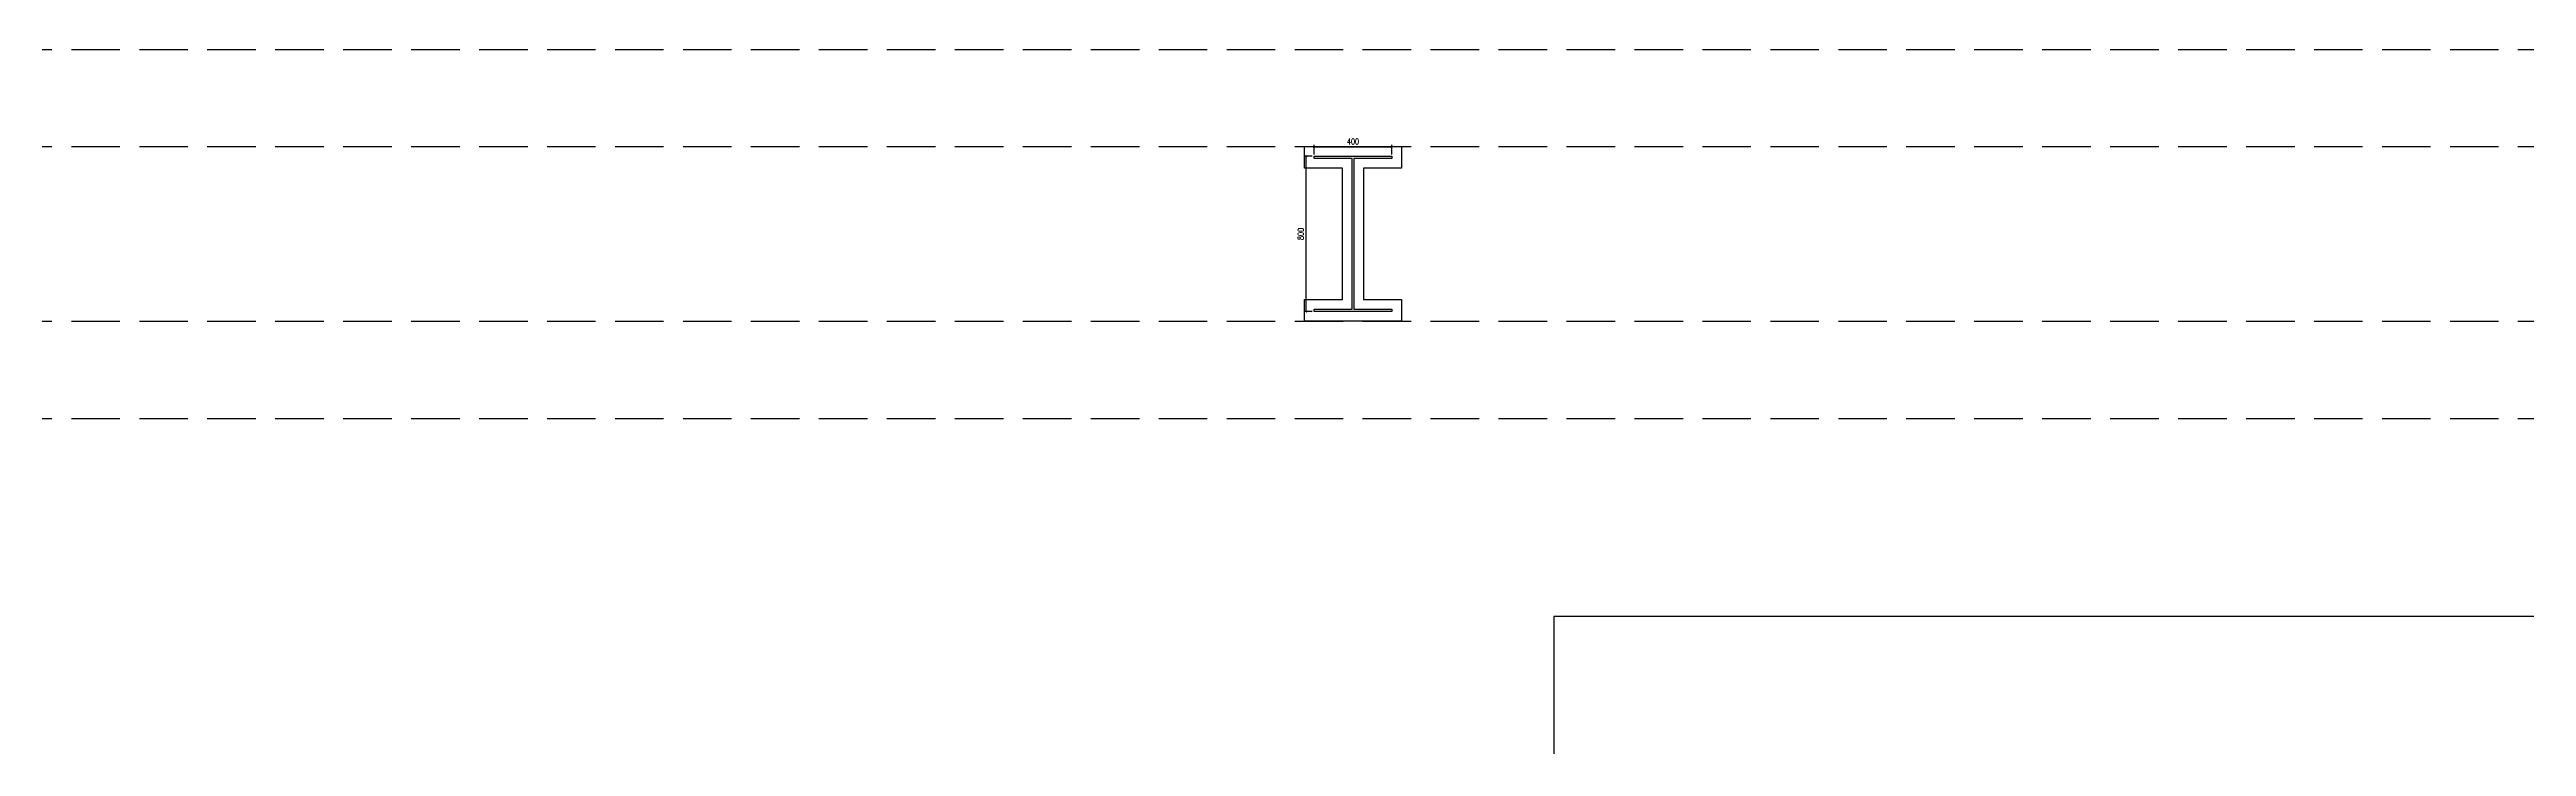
# Model space of a CAD drawing. Extents: x -474411 to 577939, y 0 to 1014176.
# Drawn here: x -153567 to -140810, y 564230 to 567820 of the extents above; entities that cross this region are included whole.
import ezdxf

# ---------------------------------------------------------------- set-up
doc = ezdxf.new("R2010")
doc.units = 0
doc.header["$LTSCALE"] = 1000
doc.header["$MEASUREMENT"] = 0
doc.linetypes.add('DASH', pattern=[0.35, 0.25, -0.1])
doc.layers.get('Defpoints').update_dxf_attribs({"color": 210})
for name, color, linetype in [('A-AXIS-DP', 126, 'Continuous'), ('A-HATCH-2', 251, 'Continuous'), ('A-SFCE', 30, 'Continuous'), ('A-WINDOW', 140, 'Continuous'), ('AS-COLN', 6, 'Continuous')]:
    doc.layers.add(name, color=color, linetype=linetype)
doc.styles.add('_TCH_DIM_T3', font='SIMPLEX', dxfattribs={"width": 0.7058823529411765, "bigfont": 'GBCBIG'})
doc.dimstyles.new('_TCH_ARCH&&10', dxfattribs={"dimtxt": 29.75, "dimasz": 10, "dimexe": 10, "dimexo": 10, "dimgap": 12.625, "dimtad": 1, "dimdec": 0, "dimzin": 0, "dimdsep": 46, "dimtxsty": '_TCH_DIM_T3', "dimblk": 'ARCHTICK', "dimcen": 0.09, "dimclrt": 7, "dimazin": 2, "dimtfac": 1, "dimtdec": 0, "dimtix": 1, "dimtmove": 2, "dimatfit": 3, "dimfxl": 0, "dimtolj": 1, "dimtzin": 0, "dimarcsym": 0})

# ---------------------------------------------------------------- blocks, each defined once
blk = doc.blocks.new('4324324')
at = {"layer": 'A-HATCH-2', "linetype": 'DASH'}
for p, q in [((-313054.1845319091, 567819.9999928264), (-128854.1845319089, 567819.9999983251)), ((-313054.1845319091, 567319.9999928264), (-128854.1845319088, 567319.999998325)), ((-313054.1845319091, 566419.8959994324), (-128854.1845319088, 566419.8959939337)), ((-313054.1845319091, 565919.8959994324), (-128854.1845319089, 565919.8959939338))]:
    blk.add_line(p, q, dxfattribs=at)
blk = doc.blocks.new('_ArchTick')
at = {"color": 0, "linetype": 'ByBlock', "const_width": 0.4}
blk.add_lwpolyline([(-0.5, -0.5), (0.5, 0.5)], dxfattribs=at)
blk = doc.blocks.new('*D1251')
at = {"layer": 'A-AXIS-DP', "color": 0, "lineweight": -2}
for p, q in [((-147054.184531909, 567279.9999961826), (-147054.184531909, 567328.7499961826)), ((-147054.184531909, 567318.7499961826), (-146654.184531909, 567318.7499961826)), ((-146654.184531909, 567279.9999961826), (-146654.184531909, 567328.7499961826))]:
    blk.add_line(p, q, dxfattribs=at)
at = {"layer": 'Defpoints', "color": 0}
for p in [(-146654.184531909, 567318.7499961826), (-147054.184531909, 567269.9999961826), (-146654.184531909, 567269.9999961826)]:
    blk.add_point(p, dxfattribs=at)
at = {"layer": 'A-AXIS-DP', "color": 0, "lineweight": -2, "xscale": 10, "yscale": 10, "zscale": 10, "rotation": 180}
blk.add_blockref('_ArchTick', (-147054.184531909, 567318.7499961826), dxfattribs=at)
at = {"layer": 'A-AXIS-DP', "color": 0, "lineweight": -2, "xscale": 10, "yscale": 10, "zscale": 10}
blk.add_blockref('_ArchTick', (-146654.184531909, 567318.7499961826), dxfattribs=at)
at = {"layer": 'A-AXIS-DP', "color": 7, "insert": (-146854.184531909, 567346.2499961826), "char_height": 29.75, "attachment_point": 5, "style": '_TCH_DIM_T3'}
blk.add_mtext('\\A1;400', dxfattribs=at)
blk = doc.blocks.new('*D1252')
at = {"layer": 'A-AXIS-DP', "color": 0, "lineweight": -2}
for p, q in [((-147064.184531909, 567269.9999961829), (-147105.4345319092, 567269.9999961829)), ((-147095.4345319092, 566469.9999961829), (-147095.4345319092, 567269.9999961829)), ((-147064.184531909, 566469.9999961829), (-147105.4345319092, 566469.9999961829))]:
    blk.add_line(p, q, dxfattribs=at)
at = {"layer": 'Defpoints', "color": 0}
for p in [(-147095.4345319092, 567269.9999961829), (-147054.184531909, 567269.9999961829), (-147054.184531909, 566469.9999961829)]:
    blk.add_point(p, dxfattribs=at)
at = {"layer": 'A-AXIS-DP', "color": 0, "lineweight": -2, "xscale": 10, "yscale": 10, "zscale": 10}
for p, rotation in [((-147095.4345319092, 567269.9999961829), 90), ((-147095.4345319092, 566469.9999961829), 270)]:
    blk.add_blockref('_ArchTick', p, dxfattribs=dict(at, rotation=rotation))
at = {"layer": 'A-AXIS-DP', "color": 7, "insert": (-147122.934531909, 566869.9999961827), "char_height": 29.75, "attachment_point": 5, "rotation": 90, "style": '_TCH_DIM_T3'}
blk.add_mtext('\\A1;800', dxfattribs=at)
blk = doc.blocks.new('42343')
at = {"layer": 'A-HATCH-2', "color": 8}
blk.add_lwpolyline([(-147104.184531909, 567319.9999961826), (-146604.184531909, 567319.9999961826), (-146604.184531909, 567207.9999961826), (-146800.184531909, 567207.9999961826), (-146800.184531909, 566531.9999961826), (-146604.184531909, 566531.9999961826), (-146604.184531909, 566419.9999961826), (-147104.184531909, 566419.9999961826), (-147104.184531909, 566531.9999961826), (-146908.184531909, 566531.9999961826), (-146908.184531909, 567207.9999961826), (-147104.184531909, 567207.9999961826)], close=True, dxfattribs=at)
at = {"layer": 'AS-COLN', "color": 8}
blk.add_lwpolyline([(-147054.184531909, 567269.9999961826), (-146654.184531909, 567269.9999961826), (-146654.184531909, 567257.9999961826), (-146850.184531909, 567257.9999961826), (-146850.184531909, 566481.9999961826), (-146654.184531909, 566481.9999961826), (-146654.184531909, 566469.9999961826), (-147054.184531909, 566469.9999961826), (-147054.184531909, 566481.9999961826), (-146858.184531909, 566481.9999961826), (-146858.184531909, 567257.9999961826), (-147054.184531909, 567257.9999961826)], close=True, dxfattribs=at)
at = {"layer": 'A-AXIS-DP', "color": 8}
for p1, p2, distance, picture, middle in [((-147054.184531909, 566469.9999961826), (-147054.184531909, 567269.9999961826), 41.25000000020373, '*D1252', (-147122.934531909, 566869.9999961827)), ((-147054.184531909, 567269.9999961826), (-146654.184531909, 567269.9999961826), 48.75, '*D1251', (-146854.184531909, 567346.2499961826))]:
    dim = blk.add_aligned_dim(p1=p1, p2=p2, distance=distance, dimstyle='_TCH_ARCH&&10', dxfattribs=at)
    dim.commit()
    dim.dimension.update_dxf_attribs({"geometry": picture, "text_midpoint": middle})

msp = doc.modelspace()

# ---------------------------------------------------------------- linework, layer by layer
at = {"layer": 'A-SFCE', "color": 8}
msp.add_lwpolyline([(-145819.9992163829, 561500.2267679468), (-136319.9999999946, 561500.2267679468), (-136319.9999999946, 564900.2271594872), (-145819.9992163829, 564900.2271594872)], close=True, dxfattribs=at)

# ---------------------------------------------------------------- block references
at = {"layer": 'A-WINDOW', "color": 8}
for name, p in [('42343', (5.820766091346741e-11, 0)), ('4324324', (0, 0))]:
    msp.add_blockref(name, p, dxfattribs=at)

doc.saveas('drawing.dxf')
